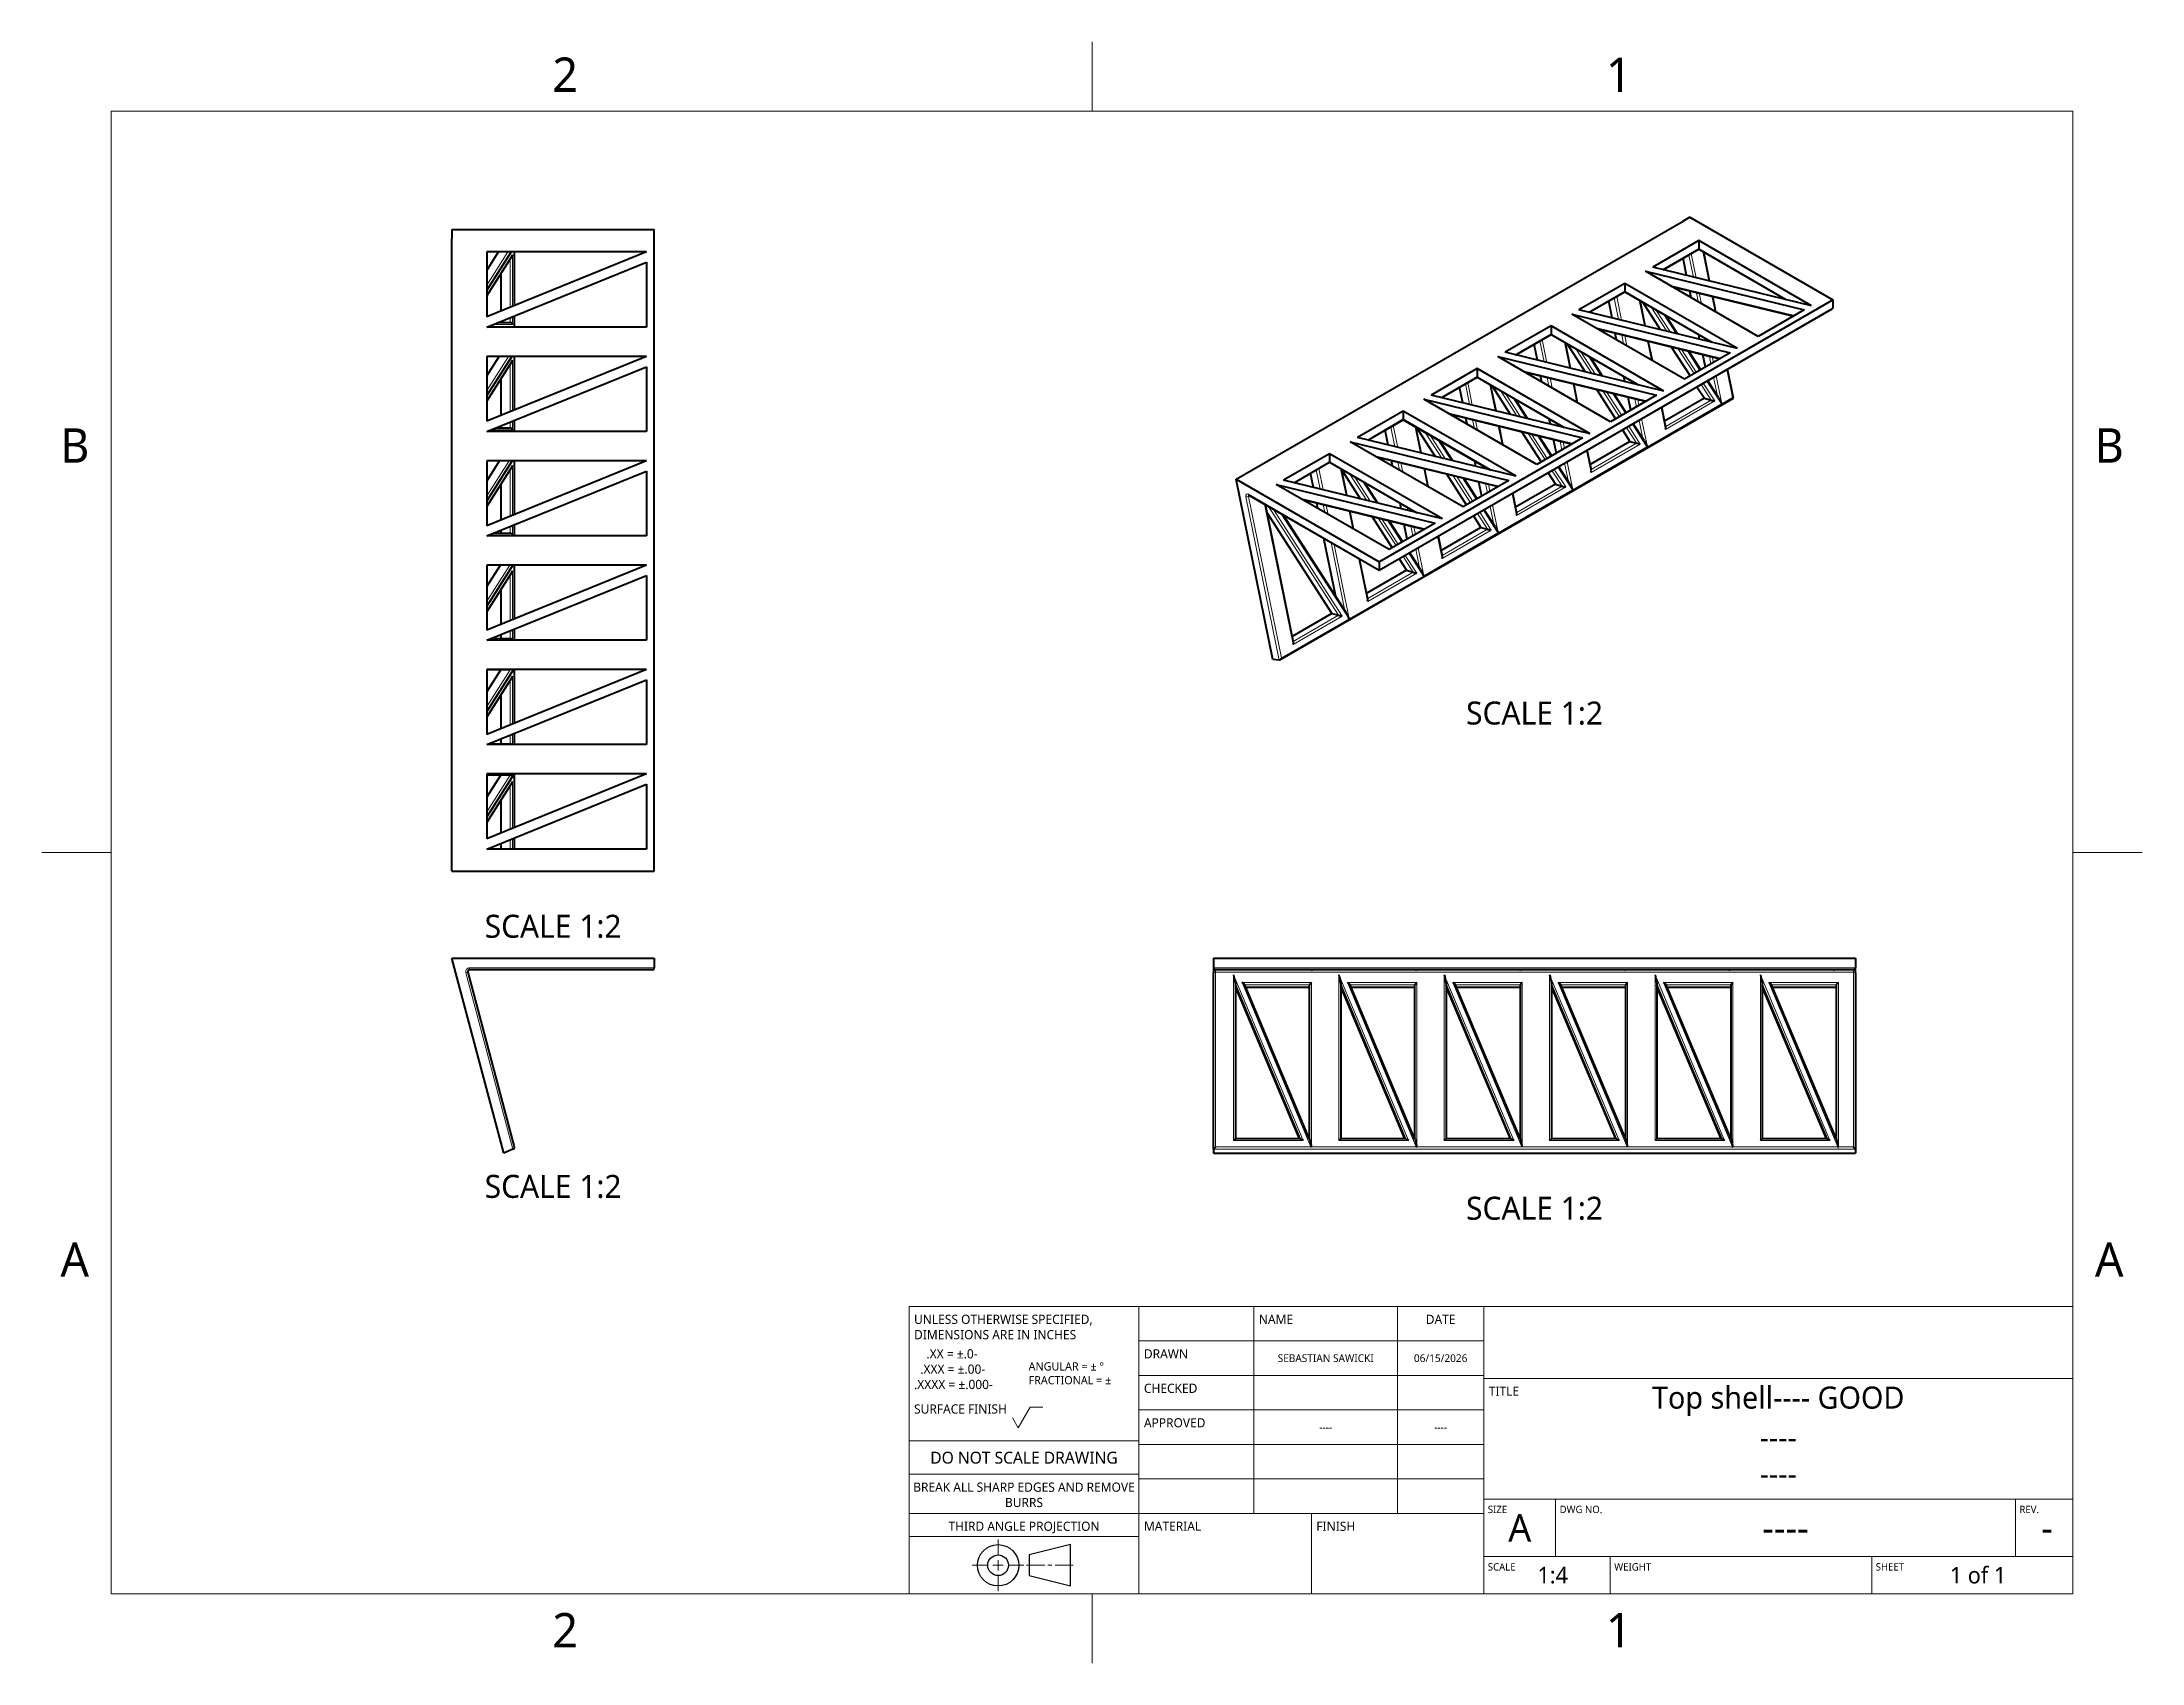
# Model space of a CAD drawing. Header units: inches. Extents: x 0 to 11, y 0 to 8.5.
import ezdxf

# ---------------------------------------------------------------- set-up
doc = ezdxf.new("R2010")
doc.units = ezdxf.units.IN
doc.header["$LTSCALE"] = 0.5
doc.header["$MEASUREMENT"] = 0
for name, color, linetype, lineweight in [('ANNOTATION_TEXT', 7, 'Continuous', 25), ('BORDER_FRAME', 7, 'Continuous', 15), ('BORDER_ZONES', 7, 'Continuous', 15), ('TANGENT_LINES', 7, 'Continuous', 15), ('TITLE_BLOCK', 7, 'Continuous', 15), ('Visible', 7, 'Continuous', 40)]:
    doc.layers.add(name, color=color, linetype=linetype, lineweight=lineweight)
doc.styles.add('Onshape-Standard', font='NotoSans-Regular.ttf')
doc.styles.add('Onshape-Standard-Fields', font='')
doc.styles.add('Onshape-Standard-View-Label', font='NotoSans-Regular.ttf', dxfattribs={"height": 0.12})
doc.styles.get('Onshape-Standard-Fields').set_extended_font_data('Noto Sans')

msp = doc.modelspace()

# ---------------------------------------------------------------- linework, layer by layer
at = {"layer": 'BORDER_FRAME'}
for p, q in [((0.399, 0.38), (0.399, 8.12)), ((0.399, 8.12), (10.639, 8.12)), ((10.639, 8.12), (10.639, 0.38)), ((10.639, 0.38), (0.399, 0.38))]:
    msp.add_line(p, q, dxfattribs=at)
at = {"layer": 'BORDER_ZONES'}
for p, q in [((5.519, 8.12), (5.519, 8.481)), ((0.399, 4.25), (0.038, 4.25)), ((10.639, 4.25), (11, 4.25)), ((5.519, 0.38), (5.519, 0.019))]:
    msp.add_line(p, q, dxfattribs=at)
at = {"layer": 'TANGENT_LINES'}
for p, q in [((2.36, 7.212), (2.47, 7.385)), ((2.36, 7.159), (2.494, 7.37)), ((2.482, 7.096), (2.482, 7.348)), ((2.494, 7.37), (2.494, 7.101)), ((2.503, 7.105), (2.503, 7.385)), ((8.497, 7.293), (8.686, 7.403)), ((8.658, 7.254), (8.634, 7.369)), ((8.647, 7.377), (8.673, 7.25)), ((8.686, 7.403), (9.151, 7.134)), ((8.739, 7.234), (8.708, 7.386)), ((8.111, 7.071), (8.3, 7.18)), ((8.268, 7.033), (8.245, 7.145)), ((8.258, 7.152), (8.283, 7.029)), ((8.3, 7.18), (8.765, 6.911)), ((8.403, 7), (8.376, 7.133)), ((8.532, 7.212), (9.186, 7.053)), ((8.684, 7.124), (8.674, 7.173)), ((8.689, 7.17), (8.7, 7.115)), ((8.772, 7.074), (8.755, 7.154)), ((2.482, 7.017), (2.482, 7.042)), ((2.494, 7.047), (2.494, 7.007)), ((2.503, 6.993), (2.503, 7.051)), ((7.018, 5.726), (9.387, 7.094)), ((8.519, 6.972), (8.438, 7.097)), ((8.463, 7.082), (8.538, 6.967)), ((8.568, 6.96), (8.504, 7.059)), ((2.494, 7.007), (2.397, 7.007)), ((7.726, 6.848), (7.915, 6.958)), ((7.879, 6.811), (7.856, 6.92)), ((7.869, 6.928), (7.894, 6.807)), ((7.915, 6.958), (8.38, 6.689)), ((8.013, 6.778), (7.986, 6.913)), ((8.147, 6.99), (8.801, 6.83)), ((8.294, 6.904), (8.285, 6.952)), ((8.3, 6.948), (8.311, 6.895)), ((8.439, 6.82), (8.419, 6.919)), ((8.726, 6.921), (8.723, 6.932)), ((8.739, 6.923), (8.741, 6.918)), ((2.36, 6.662), (2.473, 6.84)), ((2.36, 6.609), (2.494, 6.82)), ((2.482, 6.551), (2.482, 6.798)), ((2.494, 6.82), (2.494, 6.556)), ((2.503, 6.56), (2.503, 6.84)), ((8.128, 6.75), (8.045, 6.879)), ((8.07, 6.864), (8.147, 6.746)), ((8.177, 6.738), (8.111, 6.841)), ((8.662, 6.75), (8.577, 6.881)), ((8.596, 6.876), (8.673, 6.757)), ((8.692, 6.767), (8.627, 6.869)), ((8.75, 6.801), (8.742, 6.84)), ((8.757, 6.837), (8.763, 6.808)), ((7.34, 6.626), (7.53, 6.735)), ((7.489, 6.59), (7.468, 6.696)), ((7.48, 6.703), (7.504, 6.586)), ((7.53, 6.735), (7.995, 6.466)), ((7.624, 6.557), (7.596, 6.693)), ((7.761, 6.767), (8.415, 6.608)), ((7.904, 6.684), (7.895, 6.73)), ((7.91, 6.727), (7.921, 6.675)), ((8.05, 6.601), (8.03, 6.698)), ((8.336, 6.7), (8.333, 6.713)), ((8.35, 6.703), (8.351, 6.696)), ((8.751, 6.611), (8.698, 6.693)), ((8.71, 6.7), (8.77, 6.607)), ((8.805, 6.592), (8.729, 6.71)), ((8.784, 6.634), (8.764, 6.731)), ((8.777, 6.738), (8.807, 6.593)), ((8.863, 6.625), (8.833, 6.771)), ((7.736, 6.529), (7.652, 6.661)), ((7.677, 6.646), (7.756, 6.525)), ((7.786, 6.517), (7.718, 6.623)), ((8.273, 6.525), (8.186, 6.66)), ((8.205, 6.655), (8.284, 6.532)), ((8.303, 6.543), (8.236, 6.647)), ((8.361, 6.576), (8.352, 6.619)), ((8.368, 6.615), (8.374, 6.584)), ((8.418, 6.368), (8.805, 6.592)), ((8.77, 6.607), (8.513, 6.458)), ((8.514, 6.474), (8.751, 6.611)), ((8.807, 6.593), (8.863, 6.625)), ((2.482, 6.467), (2.482, 6.497)), ((2.494, 6.502), (2.494, 6.457)), ((2.503, 6.448), (2.503, 6.506)), ((6.955, 6.403), (7.144, 6.513)), ((7.1, 6.368), (7.079, 6.471)), ((7.091, 6.479), (7.115, 6.364)), ((7.144, 6.513), (7.609, 6.244)), ((7.234, 6.335), (7.206, 6.473)), ((7.376, 6.545), (8.03, 6.385)), ((7.515, 6.464), (7.506, 6.509)), ((7.521, 6.505), (7.531, 6.455)), ((7.66, 6.381), (7.64, 6.476)), ((7.946, 6.478), (7.944, 6.493)), ((7.96, 6.483), (7.962, 6.475)), ((8.362, 6.387), (8.309, 6.468)), ((8.321, 6.475), (8.381, 6.382)), ((8.416, 6.367), (8.34, 6.486)), ((8.395, 6.41), (8.375, 6.506)), ((8.388, 6.514), (8.418, 6.368)), ((8.513, 6.458), (8.49, 6.572)), ((2.494, 6.457), (2.384, 6.457)), ((7.345, 6.308), (7.258, 6.443)), ((7.284, 6.428), (7.364, 6.304)), ((7.395, 6.296), (7.325, 6.405)), ((7.884, 6.301), (7.795, 6.438)), ((7.814, 6.434), (7.895, 6.307)), ((7.914, 6.318), (7.845, 6.426)), ((7.972, 6.352), (7.963, 6.398)), ((7.978, 6.394), (7.985, 6.359)), ((8.029, 6.144), (8.416, 6.367)), ((8.381, 6.382), (8.124, 6.234)), ((8.125, 6.25), (8.362, 6.387)), ((2.36, 6.112), (2.477, 6.295)), ((2.36, 6.059), (2.494, 6.27)), ((2.494, 6.27), (2.494, 6.011)), ((2.503, 6.015), (2.503, 6.295)), ((6.57, 6.181), (6.759, 6.29)), ((6.703, 6.254), (6.725, 6.143)), ((6.759, 6.29), (7.224, 6.022)), ((6.845, 6.114), (6.816, 6.253)), ((6.991, 6.322), (7.645, 6.163)), ((7.125, 6.245), (7.116, 6.287)), ((7.131, 6.284), (7.141, 6.235)), ((7.27, 6.161), (7.251, 6.255)), ((7.557, 6.257), (7.554, 6.273)), ((7.57, 6.263), (7.572, 6.253)), ((7.932, 6.25), (7.992, 6.158)), ((8.027, 6.143), (7.951, 6.261)), ((8.006, 6.185), (7.986, 6.282)), ((7.999, 6.289), (8.029, 6.144)), ((8.124, 6.234), (8.101, 6.348)), ((2.482, 6.006), (2.482, 6.248)), ((6.71, 6.147), (6.69, 6.247)), ((6.954, 6.087), (6.865, 6.225)), ((6.891, 6.21), (6.973, 6.083)), ((7.004, 6.075), (6.932, 6.187)), ((7.495, 6.076), (7.404, 6.217)), ((7.423, 6.213), (7.507, 6.083)), ((7.525, 6.094), (7.453, 6.205)), ((7.583, 6.127), (7.573, 6.176)), ((7.588, 6.172), (7.596, 6.135)), ((7.64, 5.919), (8.027, 6.143)), ((7.992, 6.158), (7.735, 6.009)), ((7.736, 6.025), (7.973, 6.162)), ((7.973, 6.162), (7.92, 6.244)), ((6.496, 5.254), (6.322, 6.107)), ((6.336, 6.12), (7.018, 5.726)), ((6.342, 6.113), (6.336, 6.109)), ((6.336, 6.109), (6.508, 5.266)), ((6.569, 5.336), (6.419, 6.068)), ((6.806, 5.489), (6.441, 6.056)), ((6.466, 6.041), (6.825, 5.484)), ((6.605, 6.1), (7.259, 5.94)), ((6.735, 6.025), (6.726, 6.066)), ((6.742, 6.062), (6.751, 6.015)), ((6.88, 5.941), (6.861, 6.033)), ((7.167, 6.035), (7.164, 6.053)), ((7.18, 6.043), (7.182, 6.032)), ((7.638, 5.918), (7.562, 6.037)), ((7.617, 5.961), (7.598, 6.057)), ((7.61, 6.065), (7.64, 5.919)), ((7.735, 6.009), (7.712, 6.123)), ((2.482, 5.917), (2.482, 5.952)), ((2.494, 5.957), (2.494, 5.907)), ((2.503, 5.903), (2.503, 5.961)), ((6.861, 5.469), (6.507, 6.018)), ((7.106, 5.852), (7.013, 5.996)), ((7.032, 5.992), (7.118, 5.858)), ((7.136, 5.869), (7.062, 5.984)), ((7.194, 5.903), (7.184, 5.955)), ((7.199, 5.951), (7.207, 5.91)), ((7.603, 5.933), (7.346, 5.785)), ((7.347, 5.801), (7.584, 5.938)), ((7.584, 5.938), (7.532, 6.019)), ((7.543, 6.026), (7.603, 5.933)), ((2.494, 5.907), (2.372, 5.907)), ((6.839, 5.511), (6.767, 5.868)), ((6.783, 5.858), (6.862, 5.47)), ((7.249, 5.693), (7.173, 5.812)), ((7.228, 5.736), (7.209, 5.833)), ((7.221, 5.84), (7.251, 5.694)), ((7.251, 5.694), (7.638, 5.918)), ((7.346, 5.785), (7.323, 5.899)), ((2.36, 5.562), (2.48, 5.75)), ((2.36, 5.509), (2.494, 5.72)), ((2.494, 5.72), (2.494, 5.466)), ((2.503, 5.47), (2.503, 5.75)), ((6.958, 5.56), (6.912, 5.784)), ((6.958, 5.576), (7.195, 5.713)), ((7.214, 5.708), (6.958, 5.56)), ((7.195, 5.713), (7.143, 5.795)), ((7.154, 5.801), (7.214, 5.708)), ((2.482, 5.461), (2.482, 5.698)), ((6.862, 5.47), (7.249, 5.693)), ((6.569, 5.352), (6.806, 5.489)), ((6.825, 5.484), (6.569, 5.336)), ((2.482, 5.367), (2.482, 5.407)), ((2.494, 5.412), (2.494, 5.358)), ((2.503, 5.358), (2.503, 5.416)), ((6.508, 5.266), (6.861, 5.469)), ((2.36, 5.012), (2.482, 5.203)), ((2.36, 4.959), (2.494, 5.17)), ((2.494, 5.17), (2.494, 4.921)), ((2.503, 4.925), (2.503, 5.205)), ((2.482, 4.916), (2.482, 5.148)), ((2.482, 4.817), (2.482, 4.862)), ((2.494, 4.867), (2.494, 4.813)), ((2.503, 4.813), (2.503, 4.871)), ((2.36, 4.462), (2.482, 4.653)), ((2.36, 4.409), (2.494, 4.62)), ((2.494, 4.62), (2.494, 4.376)), ((2.503, 4.38), (2.503, 4.66)), ((2.482, 4.371), (2.482, 4.598)), ((2.482, 4.268), (2.482, 4.317)), ((2.494, 4.322), (2.494, 4.268)), ((2.503, 4.268), (2.503, 4.326)), ((2.26, 3.625), (2.251, 3.622)), ((2.496, 2.701), (2.251, 3.622)), ((2.27, 3.648), (3.234, 3.648)), ((2.27, 3.638), (2.27, 3.648)), ((6.154, 3.648), (9.504, 3.648)), ((6.164, 3.625), (6.164, 3.638)), ((9.494, 3.625), (6.164, 3.625)), ((6.164, 3.625), (6.164, 2.713)), ((9.494, 3.638), (9.494, 3.625)), ((9.494, 2.713), (9.494, 3.625)), ((6.258, 3.611), (6.621, 2.747)), ((6.258, 2.747), (6.258, 3.611)), ((6.662, 2.713), (6.302, 3.571)), ((6.302, 3.571), (6.665, 3.571)), ((6.655, 3.559), (6.317, 3.559)), ((6.665, 3.571), (6.665, 2.713)), ((6.808, 3.611), (7.171, 2.747)), ((6.808, 2.747), (6.808, 3.611)), ((7.212, 2.713), (6.852, 3.571)), ((6.852, 3.571), (7.215, 3.571)), ((7.205, 3.559), (6.867, 3.559)), ((7.215, 3.571), (7.215, 2.713)), ((7.358, 3.611), (7.721, 2.747)), ((7.358, 2.747), (7.358, 3.611)), ((7.762, 2.713), (7.402, 3.571)), ((7.402, 3.571), (7.765, 3.571)), ((7.755, 3.559), (7.417, 3.559)), ((7.765, 3.571), (7.765, 2.713)), ((7.908, 3.611), (8.271, 2.747)), ((7.908, 2.747), (7.908, 3.611)), ((8.312, 2.713), (7.952, 3.571)), ((7.952, 3.571), (8.315, 3.571)), ((8.305, 3.559), (7.967, 3.559)), ((8.315, 3.571), (8.315, 2.713)), ((8.458, 2.747), (8.458, 3.611)), ((8.458, 3.611), (8.821, 2.747)), ((8.862, 2.713), (8.502, 3.571)), ((8.502, 3.571), (8.865, 3.571)), ((8.855, 3.559), (8.517, 3.559)), ((8.865, 3.571), (8.865, 2.713)), ((9.008, 2.747), (9.008, 3.611)), ((9.008, 3.611), (9.371, 2.747)), ((9.052, 3.571), (9.415, 3.571)), ((9.412, 2.713), (9.052, 3.571)), ((9.405, 3.559), (9.067, 3.559)), ((9.415, 3.571), (9.415, 2.713)), ((6.621, 2.747), (6.258, 2.747)), ((7.171, 2.747), (6.808, 2.747)), ((7.721, 2.747), (7.358, 2.747)), ((8.271, 2.747), (7.908, 2.747)), ((8.821, 2.747), (8.458, 2.747)), ((9.371, 2.747), (9.008, 2.747)), ((9.504, 2.701), (6.154, 2.701)), ((6.164, 2.713), (6.662, 2.713)), ((6.665, 2.713), (7.212, 2.713)), ((7.215, 2.713), (7.762, 2.713)), ((7.765, 2.713), (8.312, 2.713)), ((8.315, 2.713), (8.862, 2.713)), ((8.865, 2.713), (9.412, 2.713)), ((9.415, 2.713), (9.494, 2.713))]:
    msp.add_line(p, q, dxfattribs=at)
msp.add_arc((2.27, 3.628), 0.02, 90, 194.9206, dxfattribs=at)
for centre, major_axis, ratio, start_param, end_param in [((6.336, 6.104), (0.01, -0.0173), 0.57735, 8.63938, 10.470589), ((6.164, 3.622), (0.01, 0), 0.25748, 1.570796, 3.141593), ((9.494, 3.622), (0.01, 0), 0.25748, 0, 1.570796)]:
    msp.add_ellipse(centre, major_axis=major_axis, ratio=ratio, start_param=start_param, end_param=end_param, dxfattribs=at)
at = {"layer": 'TANGENT_LINES', "extrusion": (0, 0, -1)}
for centre, major_axis, ratio, start_param, end_param in [((6.33, 6.111), (0.0098, 0.002), 0.409228, 0.885684, 2.456481), ((6.343, 6.124), (-0.005, -0.00866), 0.57735, 12.566371, 13.351769), ((6.343, 6.108), (-0.005, 0.00866), 0.57735, 11.520559, 12.410928)]:
    msp.add_ellipse(centre, major_axis=major_axis, ratio=ratio, start_param=start_param, end_param=end_param, dxfattribs=at)
at = {"layer": 'TITLE_BLOCK'}
for p, q in [((4.564, 0.38), (4.564, 1.88)), ((4.564, 1.88), (5.764, 1.88)), ((5.764, 0.38), (5.764, 1.88)), ((5.764, 1.88), (7.564, 1.88)), ((6.364, 0.8), (6.364, 1.88)), ((7.114, 0.8), (7.114, 1.88)), ((7.564, 0.38), (7.564, 1.88)), ((7.564, 1.88), (10.639, 1.88)), ((5.764, 1.7), (7.564, 1.7)), ((5.764, 1.52), (7.564, 1.52)), ((7.564, 1.505), (10.639, 1.505)), ((5.134, 1.246), (5.197, 1.355)), ((5.197, 1.355), (5.263, 1.355)), ((5.764, 1.34), (7.564, 1.34)), ((5.104, 1.298), (5.134, 1.246)), ((4.564, 1.178), (5.764, 1.178)), ((5.764, 1.16), (7.564, 1.16)), ((4.564, 1.004), (5.764, 1.004)), ((5.764, 0.98), (7.564, 0.98)), ((4.564, 0.8), (5.764, 0.8)), ((5.764, 0.8), (7.564, 0.8)), ((6.664, 0.38), (6.664, 0.8)), ((7.564, 0.875), (10.639, 0.875)), ((7.939, 0.575), (7.939, 0.875)), ((10.339, 0.575), (10.339, 0.875)), ((4.564, 0.68), (5.764, 0.68)), ((7.564, 0.575), (10.639, 0.575)), ((8.224, 0.38), (8.224, 0.575)), ((9.589, 0.38), (9.589, 0.575)), ((4.564, 0.38), (5.764, 0.38))]:
    msp.add_line(p, q, dxfattribs=at)
at = {"layer": 'TITLE_BLOCK', "lineweight": 15}
for p, q in [((5.029, 0.583), (5.029, 0.664)), ((5.029, 0.556), (5.029, 0.502)), ((4.975, 0.529), (4.894, 0.529)), ((5.056, 0.529), (5.002, 0.529)), ((5.029, 0.475), (5.029, 0.394)), ((5.083, 0.529), (5.164, 0.529)), ((5.272, 0.529), (5.177, 0.529)), ((5.31, 0.529), (5.288, 0.529)), ((5.326, 0.529), (5.42, 0.529))]:
    msp.add_line(p, q, dxfattribs=at)
at = {"layer": 'TITLE_BLOCK', "lineweight": 30}
for p, q in [((5.407, 0.637), (5.191, 0.583)), ((5.191, 0.583), (5.191, 0.475)), ((5.407, 0.421), (5.407, 0.637)), ((5.191, 0.475), (5.407, 0.421))]:
    msp.add_line(p, q, dxfattribs=at)
for radius in [0.108, 0.054]:
    msp.add_circle((5.029, 0.529), radius, dxfattribs=at)
at = {"layer": 'Visible'}
for p, q in [((8.64, 7.566), (8.605, 7.546)), ((8.64, 7.566), (9.387, 7.135)), ((2.178, 7.503), (3.234, 7.503)), ((2.178, 7.503), (2.178, 7.453)), ((3.234, 4.153), (3.234, 7.503)), ((6.271, 6.199), (8.605, 7.546)), ((2.178, 4.153), (2.178, 7.453)), ((2.36, 7.289), (2.421, 7.385)), ((2.36, 7.385), (2.36, 7.046)), ((3.193, 7.385), (2.36, 7.046)), ((3.193, 7.385), (2.36, 7.385)), ((2.487, 7.385), (2.36, 7.186)), ((2.36, 7.156), (2.491, 7.362)), ((2.504, 7.105), (2.504, 7.385)), ((8.686, 7.444), (8.446, 7.306)), ((8.501, 7.292), (8.686, 7.399)), ((8.623, 7.263), (8.605, 7.352)), ((9.275, 7.104), (8.686, 7.444)), ((8.686, 7.444), (8.686, 7.403)), ((8.686, 7.403), (8.686, 7.399)), ((8.686, 7.399), (9.141, 7.136)), ((8.743, 7.233), (8.712, 7.384)), ((2.36, 6.993), (3.193, 7.331)), ((2.433, 7.27), (2.433, 7.076)), ((3.193, 7.331), (3.193, 6.993)), ((8.408, 7.284), (9.237, 7.082)), ((8.997, 6.944), (8.408, 7.284)), ((9.275, 7.104), (8.446, 7.306)), ((7.018, 5.767), (9.387, 7.135)), ((8.3, 7.221), (8.061, 7.083)), ((8.115, 7.07), (8.3, 7.177)), ((8.234, 7.041), (8.216, 7.128)), ((8.889, 6.881), (8.3, 7.221)), ((8.3, 7.221), (8.3, 7.18)), ((8.3, 7.18), (8.3, 7.177)), ((8.3, 7.177), (8.755, 6.914)), ((8.407, 6.999), (8.38, 7.131)), ((8.544, 7.205), (9.181, 7.05)), ((8.647, 7.146), (8.64, 7.182)), ((8.776, 7.071), (8.759, 7.153)), ((9.387, 7.135), (9.387, 7.094)), ((2.421, 7.017), (2.482, 7.017)), ((2.433, 7.022), (2.433, 7.017)), ((2.504, 6.993), (2.504, 7.051)), ((7.018, 5.723), (9.383, 7.088)), ((8.612, 6.721), (8.023, 7.061)), ((8.023, 7.061), (8.851, 6.859)), ((8.889, 6.881), (8.061, 7.083)), ((8.392, 7.124), (8.485, 6.98)), ((8.576, 6.958), (8.514, 7.053)), ((9.237, 7.082), (8.997, 6.944)), ((3.193, 6.993), (2.36, 6.993)), ((7.915, 6.999), (7.675, 6.861)), ((7.73, 6.847), (7.915, 6.954)), ((8.504, 6.659), (7.915, 6.999)), ((7.915, 6.999), (7.915, 6.958)), ((7.915, 6.958), (7.915, 6.954)), ((7.915, 6.954), (8.37, 6.691)), ((8.017, 6.777), (7.99, 6.911)), ((8.159, 6.983), (8.796, 6.827)), ((8.257, 6.926), (8.25, 6.96)), ((8.444, 6.818), (8.423, 6.918)), ((8.691, 6.93), (8.686, 6.954)), ((2.36, 6.739), (2.424, 6.84)), ((3.193, 6.84), (2.36, 6.84)), ((3.193, 6.84), (2.36, 6.501)), ((2.49, 6.84), (2.36, 6.636)), ((2.36, 6.84), (2.36, 6.501)), ((2.36, 6.606), (2.491, 6.812)), ((2.504, 6.56), (2.504, 6.84)), ((7.637, 6.839), (8.466, 6.637)), ((8.226, 6.499), (7.637, 6.839)), ((8.504, 6.659), (7.675, 6.861)), ((7.844, 6.82), (7.827, 6.903)), ((7.999, 6.906), (8.094, 6.759)), ((8.184, 6.737), (8.121, 6.835)), ((8.543, 6.889), (8.641, 6.738)), ((8.851, 6.859), (8.612, 6.721)), ((8.697, 6.77), (8.634, 6.867)), ((8.721, 6.784), (8.707, 6.849)), ((2.36, 6.448), (3.193, 6.786)), ((2.433, 6.72), (2.433, 6.531)), ((3.193, 6.786), (3.193, 6.448)), ((7.53, 6.776), (7.29, 6.638)), ((7.345, 6.625), (7.53, 6.732)), ((8.119, 6.436), (7.53, 6.776)), ((7.53, 6.776), (7.53, 6.735)), ((7.53, 6.735), (7.53, 6.732)), ((7.53, 6.732), (7.984, 6.469)), ((7.628, 6.556), (7.6, 6.691)), ((7.606, 6.688), (7.702, 6.538)), ((7.773, 6.76), (8.411, 6.605)), ((7.867, 6.706), (7.861, 6.739)), ((8.054, 6.598), (8.034, 6.697)), ((8.301, 6.708), (8.296, 6.734)), ((8.79, 6.625), (8.733, 6.713)), ((8.736, 6.709), (8.735, 6.714)), ((8.867, 6.622), (8.837, 6.773)), ((6.5, 5.255), (8.867, 6.622)), ((7.252, 6.616), (8.08, 6.414)), ((7.841, 6.276), (7.252, 6.616)), ((8.119, 6.436), (7.29, 6.638)), ((7.455, 6.598), (7.438, 6.679)), ((7.793, 6.516), (7.728, 6.617)), ((8.152, 6.668), (8.252, 6.513)), ((8.466, 6.637), (8.226, 6.499)), ((8.308, 6.545), (8.243, 6.646)), ((8.332, 6.559), (8.318, 6.627)), ((8.716, 6.621), (8.508, 6.501)), ((8.677, 6.681), (8.716, 6.621)), ((8.716, 6.621), (8.751, 6.611)), ((2.433, 6.477), (2.433, 6.467)), ((2.504, 6.448), (2.504, 6.506)), ((7.144, 6.554), (6.905, 6.416)), ((6.959, 6.402), (7.144, 6.509)), ((7.733, 6.214), (7.144, 6.554)), ((7.144, 6.554), (7.144, 6.513)), ((7.144, 6.513), (7.144, 6.509)), ((7.144, 6.509), (7.599, 6.246)), ((7.238, 6.334), (7.21, 6.471)), ((7.213, 6.469), (7.311, 6.317)), ((7.388, 6.538), (8.025, 6.382)), ((7.477, 6.486), (7.471, 6.517)), ((7.664, 6.378), (7.644, 6.475)), ((7.912, 6.487), (7.906, 6.514)), ((8.401, 6.401), (8.344, 6.488)), ((8.347, 6.484), (8.346, 6.489)), ((8.515, 6.469), (8.493, 6.574)), ((3.193, 6.448), (2.36, 6.448)), ((2.409, 6.467), (2.482, 6.467)), ((6.867, 6.394), (7.695, 6.192)), ((7.456, 6.054), (6.867, 6.394)), ((7.733, 6.214), (6.905, 6.416)), ((7.065, 6.377), (7.049, 6.454)), ((7.402, 6.294), (7.335, 6.399)), ((7.761, 6.447), (7.863, 6.289)), ((8.08, 6.414), (7.841, 6.276)), ((7.919, 6.321), (7.852, 6.425)), ((7.943, 6.335), (7.928, 6.406)), ((8.327, 6.396), (8.119, 6.276)), ((8.288, 6.456), (8.327, 6.396)), ((8.327, 6.396), (8.362, 6.387)), ((2.36, 6.189), (2.427, 6.295)), ((3.193, 6.295), (2.36, 5.956)), ((2.36, 6.295), (2.36, 5.956)), ((3.193, 6.295), (2.36, 6.295)), ((2.493, 6.295), (2.36, 6.086)), ((2.36, 6.056), (2.491, 6.262)), ((2.504, 6.015), (2.504, 6.295)), ((6.759, 6.331), (6.519, 6.193)), ((6.574, 6.18), (6.759, 6.287)), ((7.348, 5.991), (6.759, 6.331)), ((6.759, 6.331), (6.759, 6.29)), ((6.759, 6.29), (6.759, 6.287)), ((6.759, 6.287), (7.214, 6.024)), ((6.849, 6.113), (6.821, 6.251)), ((6.821, 6.25), (6.92, 6.095)), ((7.003, 6.315), (7.64, 6.16)), ((7.088, 6.266), (7.082, 6.296)), ((7.274, 6.158), (7.255, 6.254)), ((7.522, 6.265), (7.517, 6.294)), ((8.012, 6.176), (7.955, 6.264)), ((7.958, 6.26), (7.957, 6.265)), ((8.126, 6.245), (8.104, 6.35)), ((2.36, 5.903), (3.193, 6.241)), ((2.433, 6.17), (2.433, 5.986)), ((3.193, 6.241), (3.193, 5.903)), ((6.463, 5.257), (6.271, 6.199)), ((6.271, 6.199), (7.018, 5.767)), ((6.481, 6.171), (7.31, 5.969)), ((7.07, 5.831), (6.481, 6.171)), ((7.348, 5.991), (6.519, 6.193)), ((6.676, 6.155), (6.66, 6.23)), ((7.011, 6.073), (6.942, 6.181)), ((7.37, 6.226), (7.474, 6.064)), ((7.695, 6.192), (7.456, 6.054)), ((7.53, 6.096), (7.461, 6.203)), ((7.554, 6.11), (7.539, 6.184)), ((7.938, 6.172), (7.73, 6.052)), ((7.9, 6.232), (7.938, 6.172)), ((7.938, 6.172), (7.973, 6.162)), ((6.338, 6.116), (6.338, 6.115)), ((6.338, 6.115), (7.018, 5.723)), ((6.57, 5.347), (6.424, 6.066)), ((6.617, 6.093), (7.254, 5.937)), ((6.698, 6.046), (6.692, 6.074)), ((6.884, 5.938), (6.865, 6.032)), ((7.133, 6.044), (7.127, 6.074)), ((7.623, 5.951), (7.566, 6.039)), ((7.569, 6.035), (7.568, 6.04)), ((7.737, 6.02), (7.715, 6.125)), ((2.433, 5.932), (2.433, 5.917)), ((2.504, 5.903), (2.504, 5.961)), ((6.432, 6.025), (6.771, 5.498)), ((6.845, 5.502), (6.517, 6.012)), ((6.979, 6.005), (7.085, 5.84)), ((7.141, 5.872), (7.07, 5.982)), ((7.31, 5.969), (7.07, 5.831)), ((7.165, 5.886), (7.149, 5.963)), ((7.549, 5.947), (7.342, 5.827)), ((7.511, 6.007), (7.549, 5.947)), ((7.549, 5.947), (7.584, 5.938)), ((3.193, 5.903), (2.36, 5.903)), ((2.397, 5.917), (2.482, 5.917)), ((6.791, 5.586), (6.73, 5.889)), ((7.234, 5.727), (7.178, 5.815)), ((7.18, 5.81), (7.179, 5.816)), ((7.348, 5.796), (7.327, 5.901)), ((2.36, 5.639), (2.431, 5.75)), ((3.193, 5.75), (2.36, 5.75)), ((3.193, 5.75), (2.36, 5.411)), ((2.36, 5.75), (2.36, 5.411)), ((2.496, 5.75), (2.36, 5.536)), ((2.36, 5.506), (2.491, 5.712)), ((2.504, 5.47), (2.504, 5.75)), ((6.959, 5.571), (6.916, 5.782)), ((7.16, 5.723), (6.953, 5.603)), ((7.018, 5.767), (7.018, 5.726)), ((7.018, 5.723), (7.018, 5.726)), ((7.122, 5.783), (7.16, 5.723)), ((7.16, 5.723), (7.195, 5.713)), ((2.36, 5.358), (3.193, 5.696)), ((2.433, 5.62), (2.433, 5.441)), ((3.193, 5.696), (3.193, 5.358)), ((6.771, 5.498), (6.564, 5.378)), ((6.771, 5.498), (6.806, 5.489)), ((2.433, 5.387), (2.433, 5.367)), ((2.504, 5.358), (2.504, 5.416)), ((3.193, 5.358), (2.36, 5.358)), ((2.384, 5.367), (2.482, 5.367)), ((3.193, 5.205), (2.36, 4.866)), ((2.36, 5.205), (2.36, 4.866)), ((3.193, 5.205), (2.36, 5.205)), ((2.499, 5.205), (2.36, 4.986)), ((2.36, 5.089), (2.433, 5.203)), ((2.482, 5.203), (2.36, 5.203)), ((2.36, 4.956), (2.491, 5.162)), ((2.504, 4.925), (2.504, 5.205)), ((6.496, 5.254), (6.463, 5.257)), ((2.36, 4.813), (3.193, 5.151)), ((2.433, 5.07), (2.433, 4.896)), ((3.193, 5.151), (3.193, 4.813)), ((2.433, 4.842), (2.433, 4.817)), ((2.504, 4.813), (2.504, 4.871)), ((3.193, 4.813), (2.36, 4.813)), ((2.372, 4.817), (2.482, 4.817)), ((3.193, 4.66), (2.36, 4.321)), ((2.503, 4.66), (2.36, 4.436)), ((2.36, 4.66), (2.36, 4.321)), ((3.193, 4.66), (2.36, 4.66)), ((2.36, 4.539), (2.433, 4.653)), ((2.482, 4.653), (2.36, 4.653)), ((2.36, 4.406), (2.491, 4.612)), ((2.36, 4.268), (3.193, 4.606)), ((2.504, 4.38), (2.504, 4.66)), ((3.193, 4.606), (3.193, 4.268)), ((2.433, 4.52), (2.433, 4.351)), ((2.433, 4.297), (2.433, 4.268)), ((2.504, 4.268), (2.504, 4.326)), ((3.193, 4.268), (2.36, 4.268)), ((2.178, 4.153), (3.234, 4.153)), ((2.449, 2.68), (2.178, 3.698)), ((2.178, 3.698), (3.234, 3.698)), ((2.26, 3.625), (2.503, 2.713)), ((3.224, 3.638), (2.27, 3.638)), ((3.234, 3.698), (3.234, 3.648)), ((6.154, 3.698), (6.154, 3.648)), ((6.154, 3.698), (9.504, 3.698)), ((6.154, 3.648), (6.154, 3.622)), ((6.154, 2.701), (6.154, 3.622)), ((6.663, 3.638), (6.164, 3.638)), ((6.671, 3.638), (6.663, 3.638)), ((7.208, 3.638), (6.671, 3.638)), ((7.216, 3.638), (7.208, 3.638)), ((7.753, 3.638), (7.216, 3.638)), ((7.761, 3.638), (7.753, 3.638)), ((8.298, 3.638), (7.761, 3.638)), ((8.306, 3.638), (8.298, 3.638)), ((8.843, 3.638), (8.306, 3.638)), ((8.851, 3.638), (8.843, 3.638)), ((9.388, 3.638), (8.851, 3.638)), ((9.396, 3.638), (9.388, 3.638)), ((9.494, 3.638), (9.396, 3.638)), ((9.504, 3.698), (9.504, 3.648)), ((9.504, 3.622), (9.504, 3.648)), ((9.504, 3.622), (9.504, 2.701)), ((6.606, 2.755), (6.268, 3.559)), ((6.268, 3.559), (6.268, 2.755)), ((6.268, 3.546), (6.601, 2.755)), ((6.655, 2.754), (6.316, 3.56)), ((6.655, 3.546), (6.322, 3.546)), ((6.655, 2.754), (6.655, 3.559)), ((7.156, 2.755), (6.818, 3.559)), ((6.818, 3.559), (6.818, 2.755)), ((6.818, 3.546), (7.151, 2.755)), ((7.205, 2.754), (6.866, 3.56)), ((7.205, 3.546), (6.872, 3.546)), ((7.205, 2.754), (7.205, 3.559)), ((7.706, 2.755), (7.368, 3.559)), ((7.368, 3.559), (7.368, 2.755)), ((7.368, 3.546), (7.701, 2.755)), ((7.755, 2.754), (7.416, 3.56)), ((7.755, 3.546), (7.422, 3.546)), ((7.755, 2.754), (7.755, 3.559)), ((7.918, 3.559), (7.918, 2.755)), ((8.256, 2.755), (7.918, 3.559)), ((7.918, 3.546), (8.251, 2.755)), ((8.305, 2.754), (7.966, 3.56)), ((8.305, 3.546), (7.972, 3.546)), ((8.305, 2.754), (8.305, 3.559)), ((8.806, 2.755), (8.468, 3.559)), ((8.468, 3.559), (8.468, 2.755)), ((8.468, 3.546), (8.801, 2.755)), ((8.855, 2.754), (8.516, 3.56)), ((8.855, 3.546), (8.522, 3.546)), ((8.855, 2.754), (8.855, 3.559)), ((9.018, 3.559), (9.018, 2.755)), ((9.356, 2.755), (9.018, 3.559)), ((9.018, 3.546), (9.351, 2.755)), ((9.405, 2.754), (9.066, 3.56)), ((9.405, 3.546), (9.072, 3.546)), ((9.405, 2.754), (9.405, 3.559)), ((6.607, 2.755), (6.268, 2.755)), ((7.157, 2.755), (6.818, 2.755)), ((7.707, 2.755), (7.368, 2.755)), ((8.257, 2.755), (7.918, 2.755)), ((8.807, 2.755), (8.468, 2.755)), ((9.357, 2.755), (9.018, 2.755)), ((2.496, 2.701), (2.449, 2.68)), ((2.498, 2.701), (2.496, 2.701)), ((6.154, 2.701), (6.154, 2.68)), ((6.154, 2.68), (9.504, 2.68)), ((9.504, 2.701), (9.504, 2.68))]:
    msp.add_line(p, q, dxfattribs=at)
for centre, start, end in [((2.27, 3.628), 90, 194.9206), ((3.224, 3.648), 270, 0), ((6.164, 3.648), 180, 270), ((9.494, 3.648), 270, 0), ((2.494, 2.71), 293.5581, 14.9206)]:
    msp.add_arc(centre, 0.01, start, end, dxfattribs=at)
for centre, major_axis, ratio, start_param, end_param in [((2.484, 7.37), (0.0042, 0.0146), 0.619454, 10.557157, 11.173578), ((2.484, 7.007), (0.00793, -0.00793), 0.768429, 0.915605, 2.486401), ((2.484, 6.82), (0.0042, 0.0146), 0.619454, 10.557157, 11.173578), ((8.763, 6.608), (0.0141, -0.0034), 0.014466, 9.934578, 11.505375), ((8.798, 6.593), (-0.0141, 0.0034), 0.014466, 2.080597, 2.176015), ((8.8, 6.594), (-0.0058, -0.0128), 0.497954, 1.555441, 1.65086), ((8.856, 6.627), (0.0112, -0.005), 0.111433, -0.080063, 0.965748), ((8.506, 6.46), (-0.0058, -0.0128), 0.497954, 1.65086, 2.536544), ((2.484, 6.457), (0.00793, -0.00793), 0.768429, 0.915605, 2.486401), ((8.374, 6.384), (0.0141, -0.0034), 0.014466, 9.934578, 11.505375), ((2.484, 6.27), (0.0042, 0.0146), 0.619454, 10.557157, 11.173578), ((7.985, 6.159), (0.0141, -0.0034), 0.014466, 9.934578, 11.505375), ((8.117, 6.236), (-0.0058, -0.0128), 0.497954, 1.65086, 2.536544), ((7.596, 5.935), (0.0141, -0.0034), 0.014466, 9.934578, 11.505375), ((7.729, 6.011), (-0.0058, -0.0128), 0.497954, 1.65086, 2.536544), ((2.484, 5.907), (0.00793, -0.00793), 0.768429, 0.915605, 2.486401), ((2.484, 5.72), (0.0042, 0.0146), 0.619454, 10.557157, 11.173578), ((7.207, 5.71), (0.0141, -0.0034), 0.014466, 9.934578, 11.505375), ((7.34, 5.787), (-0.0058, -0.0128), 0.497954, 1.65086, 2.536544), ((6.818, 5.486), (0.0141, -0.0034), 0.014466, 9.934578, 11.505375), ((6.951, 5.562), (-0.0058, -0.0128), 0.497954, 1.65086, 2.536544), ((2.484, 5.357), (0.00793, -0.00793), 0.768429, 0.915605, 2.486401), ((6.562, 5.338), (-0.0058, -0.0128), 0.497954, 1.65086, 2.536544), ((2.484, 5.17), (0.0042, 0.0146), 0.619454, 10.557157, 11.173578), ((2.484, 4.807), (0.00793, -0.00793), 0.768429, 7.746079, 8.769586), ((2.495, 4.663), (0.0162, 0.0089), 0.284306, 9.901965, 11.13083), ((2.484, 4.62), (0.0042, 0.0146), 0.619454, 10.557157, 11.173578), ((6.663, 3.648), (0.0149, 0), 0.672994, 10.995574, 11.330841), ((6.671, 3.648), (0.01, 0), 0.999983, 10.660307, 10.995574), ((7.208, 3.648), (0.0149, 0), 0.672994, 10.995574, 11.330841), ((7.216, 3.648), (0.01, 0), 0.999983, 10.660307, 10.995574), ((7.753, 3.648), (0.0149, 0), 0.672994, 10.995574, 11.330841), ((7.761, 3.648), (0.01, 0), 0.999983, 10.660307, 10.995574), ((8.298, 3.648), (0.0149, 0), 0.672994, 10.995574, 11.330841), ((8.306, 3.648), (0.01, 0), 0.999983, 10.660307, 10.995574), ((8.843, 3.648), (0.0149, 0), 0.672994, 10.995574, 11.330841), ((8.851, 3.648), (0.01, 0), 0.999983, 10.660307, 10.995574), ((9.388, 3.648), (0.0149, 0), 0.672994, 10.995574, 11.330841), ((9.396, 3.648), (0.01, 0), 0.999983, 10.660307, 10.995574), ((6.302, 3.569), (0.0148, -0.0098), 0.121036, 0.080267, 1.651063), ((6.665, 3.569), (-0.00992, -0.00992), 0.130947, 10.865368, 12.436164), ((6.852, 3.569), (0.0148, -0.0098), 0.121036, 0.080267, 1.651063), ((7.215, 3.569), (0.00992, 0.00992), 0.130947, 1.44059, 3.011386), ((7.402, 3.569), (0.0148, -0.0098), 0.121036, 0.080267, 1.651063), ((7.765, 3.569), (0.00992, 0.00992), 0.130947, 1.44059, 3.011386), ((7.952, 3.569), (0.0148, -0.0098), 0.121036, 0.080267, 1.651063), ((8.315, 3.569), (0.00992, 0.00992), 0.130947, 1.44059, 3.011386), ((8.502, 3.569), (0.0148, -0.0098), 0.121036, 0.080267, 1.651063), ((8.865, 3.569), (0.00992, 0.00992), 0.130947, 1.44059, 3.011386), ((6.164, 2.71), (0.00992, 0.00992), 0.130947, 1.44059, 2.860634), ((6.164, 2.701), (0.01, 0), 0.404263, 9.274026, 9.424778), ((6.662, 2.71), (-0.0148, 0.0098), 0.121036, 10.980423, 11.075841), ((6.665, 2.71), (-0.00992, -0.00992), 0.130947, 10.865368, 10.960786), ((7.212, 2.71), (-0.0148, 0.0098), 0.121036, 10.980423, 11.075841), ((7.215, 2.71), (-0.00992, -0.00992), 0.130947, 10.865368, 10.960786), ((7.762, 2.71), (-0.0148, 0.0098), 0.121036, 10.980423, 11.075841), ((7.765, 2.71), (-0.00992, -0.00992), 0.130947, 10.865368, 10.960786), ((8.312, 2.71), (-0.0148, 0.0098), 0.121036, 10.980423, 11.075841), ((8.315, 2.71), (-0.00992, -0.00992), 0.130947, 10.865368, 10.960786), ((8.862, 2.71), (-0.0148, 0.0098), 0.121036, 10.980423, 11.075841), ((8.865, 2.71), (-0.00992, -0.00992), 0.130947, 10.865368, 10.960786), ((9.494, 2.71), (0.00992, -0.00992), 0.130947, 0.280959, 1.701003), ((9.494, 2.701), (-0.01, 0), 0.404263, 9.424778, 9.57553)]:
    msp.add_ellipse(centre, major_axis=major_axis, ratio=ratio, start_param=start_param, end_param=end_param, dxfattribs=at)
at = {"layer": 'Visible', "extrusion": (0, 0, -1)}
for centre, major_axis, ratio, start_param, end_param in [((9.373, 7.094), (0.0141, 0), 0.57735, 0, 0.785398), ((8.801, 6.589), (0.017, -0.0417), 0.125696, 10.014642, 10.995404), ((8.412, 6.365), (0.017, -0.0417), 0.125696, 10.014642, 10.995404), ((8.409, 6.369), (-0.0141, 0.0034), 0.014466, 10.390356, 10.485774), ((8.411, 6.37), (-0.0058, -0.0128), 0.497954, 10.915511, 11.010929), ((8.023, 6.14), (0.017, -0.0417), 0.125696, 10.014642, 10.995404), ((8.02, 6.144), (-0.0141, 0.0034), 0.014466, 10.390356, 10.485774), ((8.022, 6.145), (-0.0058, -0.0128), 0.497954, 10.915511, 11.010929), ((7.634, 5.916), (0.017, -0.0417), 0.125696, 10.014642, 10.995404), ((7.632, 5.92), (-0.0141, 0.0034), 0.014466, 10.390356, 10.485774), ((7.633, 5.921), (-0.0058, -0.0128), 0.497954, 10.915511, 11.010929), ((7.245, 5.691), (0.017, -0.0417), 0.125696, 10.014642, 10.995404), ((7.243, 5.695), (-0.0141, 0.0034), 0.014466, 10.390356, 10.485774), ((7.244, 5.696), (-0.0058, -0.0128), 0.497954, 10.915511, 11.010929), ((6.856, 5.467), (0.017, -0.0417), 0.125696, 10.014642, 10.995404), ((6.854, 5.471), (-0.0141, 0.0034), 0.014466, 10.390356, 10.485774), ((6.855, 5.472), (-0.0058, -0.0128), 0.497954, 10.915511, 11.010929), ((6.501, 5.267), (0.0058, 0.0128), 0.497954, 1.490733, 2.910777), ((6.503, 5.258), (0.0096, 0.00294), 0.29937, 8.61777, 8.768522), ((6.258, 3.609), (0.01, -0.0496), 0.010071, 10.945634, 12.516431), ((6.808, 3.609), (0.01, -0.0496), 0.010071, 10.945634, 12.516431), ((7.358, 3.609), (0.01, -0.0496), 0.010071, 10.945634, 12.516431), ((7.908, 3.609), (0.01, -0.0496), 0.010071, 10.945634, 12.516431), ((8.458, 3.609), (0.01, -0.0496), 0.010071, 10.945634, 12.516431), ((9.008, 3.609), (0.01, -0.0496), 0.010071, 10.945634, 12.516431), ((9.052, 3.569), (0.0148, -0.0098), 0.121036, 10.915308, 12.486104), ((9.415, 3.569), (0.00992, 0.00992), 0.130947, 9.554985, 11.125781), ((6.258, 2.745), (-0.00992, -0.00992), 0.130947, 1.701003, 3.271799), ((6.621, 2.745), (0.0148, -0.0098), 0.121036, 9.344511, 10.915308), ((6.665, 2.705), (0.01, -0.0496), 0.010071, 9.374838, 10.850216), ((6.808, 2.745), (-0.00992, -0.00992), 0.130947, 1.701003, 3.271799), ((7.171, 2.745), (0.0148, -0.0098), 0.121036, 9.344511, 10.915308), ((7.215, 2.705), (0.01, -0.0496), 0.010071, 9.374838, 10.850216), ((7.358, 2.745), (-0.00992, -0.00992), 0.130947, 1.701003, 3.271799), ((7.721, 2.745), (0.0148, -0.0098), 0.121036, 9.344511, 10.915308), ((7.765, 2.705), (0.01, -0.0496), 0.010071, 9.374838, 10.850216), ((7.908, 2.745), (-0.00992, -0.00992), 0.130947, 1.701003, 3.271799), ((8.271, 2.745), (0.0148, -0.0098), 0.121036, 9.344511, 10.915308), ((8.315, 2.705), (0.01, -0.0496), 0.010071, 9.374838, 10.850216), ((8.458, 2.745), (-0.00992, -0.00992), 0.130947, 1.701003, 3.271799), ((8.821, 2.745), (0.0148, -0.0098), 0.121036, 9.344511, 10.915308), ((8.865, 2.705), (0.01, -0.0496), 0.010071, 9.374838, 10.850216), ((9.008, 2.745), (-0.00992, -0.00992), 0.130947, 1.701003, 3.271799), ((9.371, 2.745), (0.0148, -0.0098), 0.121036, 9.344511, 10.915308), ((9.415, 2.705), (0.01, -0.0496), 0.010071, 9.374838, 10.850216), ((9.412, 2.71), (-0.0148, 0.0098), 0.121036, 1.49053, 1.585948), ((9.415, 2.71), (-0.00992, -0.00992), 0.130947, 1.605585, 1.701003)]:
    msp.add_ellipse(centre, major_axis=major_axis, ratio=ratio, start_param=start_param, end_param=end_param, dxfattribs=at)
at = {"layer": 'Visible'}
msp.add_open_spline([(6.337, 6.116), (6.337, 6.116), (6.337, 6.116), (6.338, 6.116), (6.338, 6.116), (6.338, 6.116)], degree=3, knots=[0, 0, 0, 0, 0.038251, 0.728052, 1, 1, 1, 1], dxfattribs=at)

# ---------------------------------------------------------------- texts
at = {"layer": 'ANNOTATION_TEXT', "color": 7, "char_height": 0.12, "attachment_point": 2, "style": 'Onshape-Standard-View-Label'}
for insert in [(7.829, 5.038), (2.706, 3.925), (2.706, 2.567), (7.829, 2.453)]:
    msp.add_mtext('SCALE 1:2', dxfattribs=dict(at, insert=insert))
at = {"layer": 'BORDER_ZONES', "char_height": 0.18, "attachment_point": 5, "style": 'Onshape-Standard'}
for s, insert in [('2', (2.769, 8.31)), ('1', (8.269, 8.31)), ('B', (0.209, 6.375)), ('B', (10.829, 6.375)), ('A', (0.209, 2.125)), ('A', (10.829, 2.125)), ('2', (2.769, 0.19)), ('1', (8.269, 0.19))]:
    msp.add_mtext(s, dxfattribs=dict(at, insert=insert))
at = {"layer": 'TITLE_BLOCK'}
for s, insert, char_height, width, attachment_point, style in [('UNLESS OTHERWISE SPECIFIED, DIMENSIONS ARE IN INCHES', (4.59, 1.837), 0.048, 1.176, 1, 'Onshape-Standard'), ('NAME', (6.39, 1.837), 0.048, 0.735, 1, 'Onshape-Standard'), ('DATE', (7.339, 1.837), 0.048, 0.441, 2, 'Onshape-Standard'), ('    .XX = ±.0-^J  .XXX = ±.00-^J.XXXX = ±.000-', (4.59, 1.657), 0.048, 0.588, 1, 'Onshape-Standard'), ('DRAWN', (5.79, 1.657), 0.048, 0.588, 1, 'Onshape-Standard'), ('^JANGULAR = ± °^JFRACTIONAL = ±', (5.188, 1.661), 0.0432, 0.588, 1, 'Onshape-Standard'), ('SEBASTIAN SAWICKI', (6.739, 1.61), 0.04032, 0.75, 5, 'Onshape-Standard-Fields'), ('06/15/2026', (7.339, 1.61), 0.0403, 0.45, 5, 'Onshape-Standard-Fields'), ('CHECKED', (5.79, 1.477), 0.048, 0.588, 1, 'Onshape-Standard'), ('TITLE', (7.59, 1.462), 0.048, 0.3675, 1, 'Onshape-Standard'), ('Top shell---- GOOD', (9.101, 1.385), 0.1152, 2.775, 5, 'Onshape-Standard-Fields'), ('SURFACE FINISH', (4.59, 1.369), 0.048, 0.588, 1, 'Onshape-Standard'), ('APPROVED', (5.79, 1.297), 0.048, 0.588, 1, 'Onshape-Standard'), ('----', (6.739, 1.25), 0.0403, 0.75, 5, 'Onshape-Standard-Fields'), ('----', (7.339, 1.25), 0.0403, 0.45, 5, 'Onshape-Standard-Fields'), ('DO NOT SCALE DRAWING', (5.164, 1.122), 0.0624, 1.176, 2, 'Onshape-Standard'), ('----', (9.101, 1.196), 0.1152, 2.775, 5, 'Onshape-Standard-Fields'), ('----', (9.101, 1.007), 0.1152, 2.775, 5, 'Onshape-Standard-Fields'), ('BREAK ALL SHARP EDGES AND REMOVE BURRS', (5.164, 0.961), 0.048, 1.176, 2, 'Onshape-Standard'), ('SIZE', (7.585, 0.84), 0.0384, 0.3675, 1, 'Onshape-Standard'), ('A', (7.752, 0.725), 0.144, 0.375, 5, 'Onshape-Standard-Fields'), ('DWG NO.', (7.96, 0.84), 0.0384, 2.352, 1, 'Onshape-Standard'), ('REV.', (10.36, 0.84), 0.0384, 0.294, 1, 'Onshape-Standard'), ('THIRD ANGLE PROJECTION', (5.164, 0.757), 0.048, 1.176, 2, 'Onshape-Standard'), ('MATERIAL', (5.79, 0.757), 0.048, 0.882, 1, 'Onshape-Standard'), ('FINISH', (6.69, 0.757), 0.048, 0.882, 1, 'Onshape-Standard'), ('----', (9.139, 0.725), 0.144, 2.4, 5, 'Onshape-Standard-Fields'), ('-', (10.504, 0.725), 0.144, 0.27, 5, 'Onshape-Standard-Fields'), ('SCALE', (7.585, 0.54), 0.0384, 0.6468, 1, 'Onshape-Standard'), ('1:4', (7.924, 0.477), 0.0864, 0.6, 5, 'Onshape-Standard-Fields'), ('WEIGHT', (8.245, 0.54), 0.0384, 1.3377, 1, 'Onshape-Standard'), ('SHEET', (9.61, 0.54), 0.0384, 1.029, 1, 'Onshape-Standard'), ('1 of 1', (10.144, 0.477), 0.0864, 0.99, 5, 'Onshape-Standard-Fields')]:
    msp.add_mtext(s, dxfattribs=dict(at, insert=insert, char_height=char_height, width=width, attachment_point=attachment_point, style=style))

doc.saveas('drawing.dxf')
